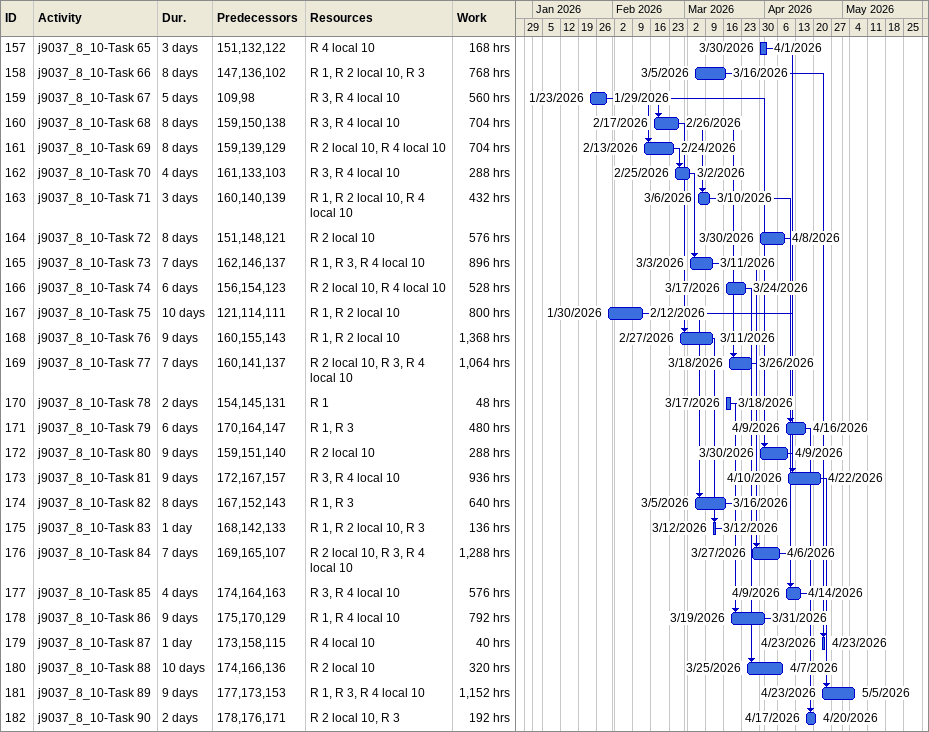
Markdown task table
| ID | Task | Duration | Start | Finish | Predecessors | Resources | Work (h) |
|---|---|---|---|---|---|---|---|
| 157 | j9037_8_10-Task 65 | 3d | 2026-03-30 | 2026-04-01 | 151, 132, 122 | R 4 local 10 | 168 |
| 158 | j9037_8_10-Task 66 | 8d | 2026-03-05 | 2026-03-16 | 147, 136, 102 | R 1, R 2 local 10, R 3 | 768 |
| 159 | j9037_8_10-Task 67 | 5d | 2026-01-23 | 2026-01-29 | 109, 98 | R 3, R 4 local 10 | 560 |
| 160 | j9037_8_10-Task 68 | 8d | 2026-02-17 | 2026-02-26 | 159, 150, 138 | R 3, R 4 local 10 | 704 |
| 161 | j9037_8_10-Task 69 | 8d | 2026-02-13 | 2026-02-24 | 159, 139, 129 | R 2 local 10, R 4 local 10 | 704 |
| 162 | j9037_8_10-Task 70 | 4d | 2026-02-25 | 2026-03-02 | 161, 133, 103 | R 3, R 4 local 10 | 288 |
| 163 | j9037_8_10-Task 71 | 3d | 2026-03-06 | 2026-03-10 | 160, 140, 139 | R 1, R 2 local 10, R 4 local 10 | 432 |
| 164 | j9037_8_10-Task 72 | 8d | 2026-03-30 | 2026-04-08 | 151, 148, 121 | R 2 local 10 | 576 |
| 165 | j9037_8_10-Task 73 | 7d | 2026-03-03 | 2026-03-11 | 162, 146, 137 | R 1, R 3, R 4 local 10 | 896 |
| 166 | j9037_8_10-Task 74 | 6d | 2026-03-17 | 2026-03-24 | 156, 154, 123 | R 2 local 10, R 4 local 10 | 528 |
| 167 | j9037_8_10-Task 75 | 10d | 2026-01-30 | 2026-02-12 | 121, 114, 111 | R 1, R 2 local 10 | 800 |
| 168 | j9037_8_10-Task 76 | 9d | 2026-02-27 | 2026-03-11 | 160, 155, 143 | R 1, R 2 local 10 | 1368 |
| 169 | j9037_8_10-Task 77 | 7d | 2026-03-18 | 2026-03-26 | 160, 141, 137 | R 2 local 10, R 3, R 4 local 10 | 1064 |
| 170 | j9037_8_10-Task 78 | 2d | 2026-03-17 | 2026-03-18 | 154, 145, 131 | R 1 | 48 |
| 171 | j9037_8_10-Task 79 | 6d | 2026-04-09 | 2026-04-16 | 170, 164, 147 | R 1, R 3 | 480 |
| 172 | j9037_8_10-Task 80 | 9d | 2026-03-30 | 2026-04-09 | 159, 151, 140 | R 2 local 10 | 288 |
| 173 | j9037_8_10-Task 81 | 9d | 2026-04-10 | 2026-04-22 | 172, 167, 157 | R 3, R 4 local 10 | 936 |
| 174 | j9037_8_10-Task 82 | 8d | 2026-03-05 | 2026-03-16 | 167, 152, 143 | R 1, R 3 | 640 |
| 175 | j9037_8_10-Task 83 | 1d | 2026-03-12 | 2026-03-12 | 168, 142, 133 | R 1, R 2 local 10, R 3 | 136 |
| 176 | j9037_8_10-Task 84 | 7d | 2026-03-27 | 2026-04-06 | 169, 165, 107 | R 2 local 10, R 3, R 4 local 10 | 1288 |
| 177 | j9037_8_10-Task 85 | 4d | 2026-04-09 | 2026-04-14 | 174, 164, 163 | R 3, R 4 local 10 | 576 |
| 178 | j9037_8_10-Task 86 | 9d | 2026-03-19 | 2026-03-31 | 175, 170, 129 | R 1, R 4 local 10 | 792 |
| 179 | j9037_8_10-Task 87 | 1d | 2026-04-23 | 2026-04-23 | 173, 158, 115 | R 4 local 10 | 40 |
| 180 | j9037_8_10-Task 88 | 10d | 2026-03-25 | 2026-04-07 | 174, 166, 136 | R 2 local 10 | 320 |
| 181 | j9037_8_10-Task 89 | 9d | 2026-04-23 | 2026-05-05 | 177, 173, 153 | R 1, R 3, R 4 local 10 | 1152 |
| 182 | j9037_8_10-Task 90 | 2d | 2026-04-17 | 2026-04-20 | 178, 176, 171 | R 2 local 10, R 3 | 192 |
